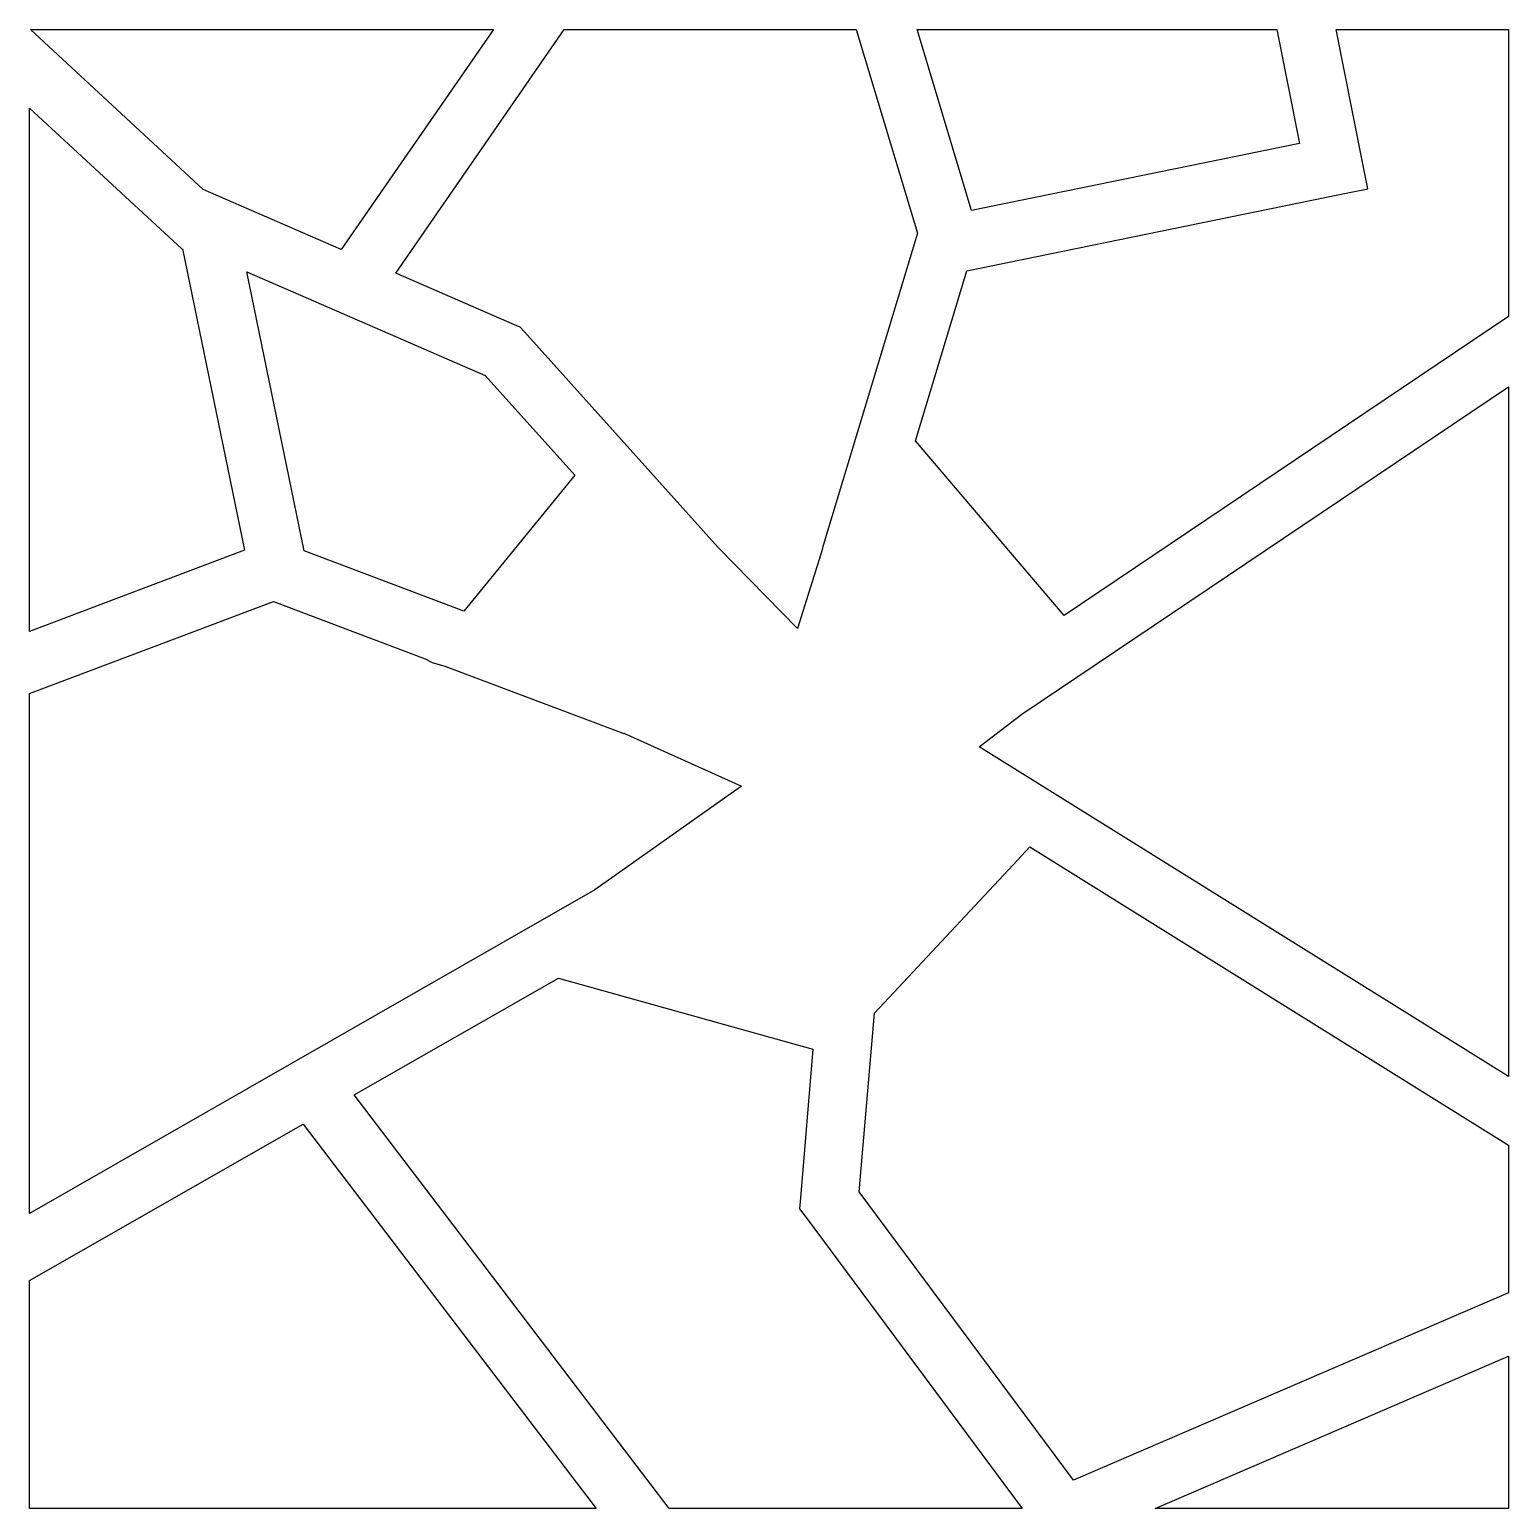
# Model space of a CAD drawing. Header units: centimetres. Extents: x -10 to 10, y -10 to 10.1.
import ezdxf

# ---------------------------------------------------------------- set-up
doc = ezdxf.new("R2010")
doc.units = ezdxf.units.CM
doc.header["$MEASUREMENT"] = 0
doc.layers.add('Layer 1', color=7, linetype='Continuous')

msp = doc.modelspace()

# ---------------------------------------------------------------- linework, layer by layer
at = {"layer": 'Layer 1'}
for points, knots in [([(-9.98588, 10.06102), (-9.98588, 10.06102), (-7.64826, 7.89722), (-7.64826, 7.89722), (-7.64826, 7.89722), (-7.64826, 7.89722), (-7.44003, 7.80635), (-7.44003, 7.80635), (-7.44003, 7.80635), (-7.44003, 7.80635), (-5.77701, 7.08295), (-5.77701, 7.08295), (-5.77701, 7.08295), (-5.77701, 7.08295), (-3.71736, 10.06102), (-3.71736, 10.06102), (-3.71736, 10.06102), (-3.71736, 10.06102), (-9.98588, 10.06102), (-9.98588, 10.06102)], [0, 0, 0, 0, 0.16666667, 0.16666667, 0.16666667, 0.16666667, 0.33333333, 0.33333333, 0.33333333, 0.33333333, 0.5, 0.5, 0.5, 0.5, 0.66666667, 0.66666667, 0.66666667, 0.66666667, 1, 1, 1, 1]), ([(-2.75804, 10.06102), (-2.75804, 10.06102), (-5.03907, 6.76265), (-5.03907, 6.76265), (-5.03907, 6.76265), (-5.03907, 6.76265), (-3.43403, 6.06561), (-3.43403, 6.06561), (-3.43403, 6.06561), (-3.43403, 6.06561), (-3.35497, 6.03133), (-3.35497, 6.03133), (-3.35497, 6.03133), (-3.35497, 6.03133), (-3.29834, 5.96808), (-3.29834, 5.96808), (-3.29834, 5.96808), (-3.29834, 5.96808), (-0.67731, 3.0493), (-0.67731, 3.0493), (-0.67731, 3.0493), (-0.67731, 3.0493), (0.39932, 1.95428), (0.39932, 1.95428), (0.39932, 1.95428), (0.39932, 1.95428), (0.73666, 3.03083), (0.73666, 3.03083), (0.73666, 3.03083), (0.73666, 3.03083), (0.73265, 3.03218), (0.73265, 3.03218), (0.73265, 3.03218), (0.73265, 3.03218), (2.0228, 7.30687), (2.0228, 7.30687), (2.0228, 7.30687), (2.0228, 7.30687), (1.19521, 10.06103), (1.19521, 10.06103), (1.19521, 10.06103), (1.19521, 10.06103), (-2.75804, 10.06102), (-2.75804, 10.06102)], [0, 0, 0, 0, 0.08333333, 0.08333333, 0.08333333, 0.08333333, 0.16666667, 0.16666667, 0.16666667, 0.16666667, 0.25, 0.25, 0.25, 0.25, 0.33333333, 0.33333333, 0.33333333, 0.33333333, 0.41666667, 0.41666667, 0.41666667, 0.41666667, 0.5, 0.5, 0.5, 0.5, 0.58333333, 0.58333333, 0.58333333, 0.58333333, 0.66666667, 0.66666667, 0.66666667, 0.66666667, 0.75, 0.75, 0.75, 0.75, 0.83333333, 0.83333333, 0.83333333, 0.83333333, 1, 1, 1, 1]), ([(7.69034, 10.06102), (7.69034, 10.06102), (8.04485, 8.28862), (8.04485, 8.28862), (8.04485, 8.28862), (8.04485, 8.28862), (8.12134, 7.90388), (8.12134, 7.90388), (8.12134, 7.90388), (8.12134, 7.90388), (7.73656, 7.82612), (7.73656, 7.82612), (7.73656, 7.82612), (7.73656, 7.82612), (2.69217, 6.79697), (2.69217, 6.79697), (2.69217, 6.79697), (2.69217, 6.79697), (1.99766, 4.4935), (1.99766, 4.4935), (1.99766, 4.4935), (1.99766, 4.4935), (4.00992, 2.12948), (4.00992, 2.12948), (4.00992, 2.12948), (4.00992, 2.12948), (10.02413, 6.17499), (10.02413, 6.17499), (10.02413, 6.17499), (10.02413, 6.17499), (10.02413, 10.06102), (10.02413, 10.06102), (10.02413, 10.06102), (10.02413, 10.06102), (7.69034, 10.06102), (7.69034, 10.06102)], [0, 0, 0, 0, 0.1, 0.1, 0.1, 0.1, 0.2, 0.2, 0.2, 0.2, 0.3, 0.3, 0.3, 0.3, 0.4, 0.4, 0.4, 0.4, 0.5, 0.5, 0.5, 0.5, 0.6, 0.6, 0.6, 0.6, 0.7, 0.7, 0.7, 0.7, 0.8, 0.8, 0.8, 0.8, 1, 1, 1, 1]), ([(2.01875, 10.06102), (2.01875, 10.06102), (2.75277, 7.61262), (2.75277, 7.61262), (2.75277, 7.61262), (2.75277, 7.61262), (7.19495, 8.51923), (7.19495, 8.51923), (7.19495, 8.51923), (7.19495, 8.51923), (6.88658, 10.06106), (6.88658, 10.06106), (6.88658, 10.06106), (6.88658, 10.06106), (2.01879, 10.06107), (2.01879, 10.06107), (2.01879, 10.06107), (2.01879, 10.06107), (2.01875, 10.06102), (2.01875, 10.06102)], [0, 0, 0, 0, 0.16666667, 0.16666667, 0.16666667, 0.16666667, 0.33333333, 0.33333333, 0.33333333, 0.33333333, 0.5, 0.5, 0.5, 0.5, 0.66666667, 0.66666667, 0.66666667, 0.66666667, 1, 1, 1, 1]), ([(-9.99773, 8.9989), (-9.99773, 8.9989), (-9.99773, 1.91342), (-9.99773, 1.91342), (-9.99773, 1.91342), (-9.99773, 1.91342), (-7.08688, 3.01105), (-7.08688, 3.01105), (-7.08688, 3.01105), (-7.08688, 3.01105), (-7.92758, 7.09476), (-7.92758, 7.09476), (-7.92758, 7.09476), (-7.92758, 7.09476), (-7.93416, 7.08683), (-7.93416, 7.08683), (-7.93416, 7.08683), (-7.93416, 7.08683), (-9.99778, 8.99889), (-9.99778, 8.99889), (-9.99778, 8.99889), (-9.99778, 8.99889), (-9.99773, 8.9989), (-9.99773, 8.9989)], [0, 0, 0, 0, 0.14285714, 0.14285714, 0.14285714, 0.14285714, 0.28571429, 0.28571429, 0.28571429, 0.28571429, 0.42857143, 0.42857143, 0.42857143, 0.42857143, 0.57142857, 0.57142857, 0.57142857, 0.57142857, 0.71428571, 0.71428571, 0.71428571, 0.71428571, 1, 1, 1, 1]), ([(-7.05778, 6.78116), (-7.05778, 6.78116), (-6.27902, 3.00181), (-6.27902, 3.00181), (-6.27902, 3.00181), (-6.27902, 3.00181), (-4.11918, 2.18746), (-4.11918, 2.18746), (-4.11918, 2.18746), (-4.11918, 2.18746), (-2.61699, 4.02834), (-2.61699, 4.02834), (-2.61699, 4.02834), (-2.61699, 4.02834), (-3.82805, 5.37772), (-3.82805, 5.37772), (-3.82805, 5.37772), (-3.82805, 5.37772), (-7.05782, 6.78115), (-7.05782, 6.78115), (-7.05782, 6.78115), (-7.05782, 6.78115), (-7.05778, 6.78116), (-7.05778, 6.78116)], [0, 0, 0, 0, 0.14285714, 0.14285714, 0.14285714, 0.14285714, 0.28571429, 0.28571429, 0.28571429, 0.28571429, 0.42857143, 0.42857143, 0.42857143, 0.42857143, 0.57142857, 0.57142857, 0.57142857, 0.57142857, 0.71428571, 0.71428571, 0.71428571, 0.71428571, 1, 1, 1, 1]), ([(10.02417, 5.22617), (10.02417, 5.22617), (3.43795, 0.79326), (3.43795, 0.79326), (3.43795, 0.79326), (3.43795, 0.79326), (2.85953, 0.34923), (2.85953, 0.34923), (2.85953, 0.34923), (2.85953, 0.34923), (10.02412, -4.11404), (10.02412, -4.11404), (10.02412, -4.11404), (10.02412, -4.11404), (10.02412, 5.22617), (10.02412, 5.22617), (10.02412, 5.22617), (10.02412, 5.22617), (10.02417, 5.22617), (10.02417, 5.22617)], [0, 0, 0, 0, 0.16666667, 0.16666667, 0.16666667, 0.16666667, 0.33333333, 0.33333333, 0.33333333, 0.33333333, 0.5, 0.5, 0.5, 0.5, 0.66666667, 0.66666667, 0.66666667, 0.66666667, 1, 1, 1, 1]), ([(-6.69682, 2.31658), (-6.69682, 2.31658), (-9.99773, 1.07136), (-9.99773, 1.07136), (-9.99773, 1.07136), (-9.99773, 1.07136), (-9.99773, -5.96808), (-9.99773, -5.96808), (-9.99773, -5.96808), (-9.99773, -5.96808), (-2.34424, -1.58792), (-2.34424, -1.58792), (-2.34424, -1.58792), (-2.34424, -1.58792), (-0.35712, -0.18187), (-0.35712, -0.18187), (-0.35712, -0.18187), (-0.35712, -0.18187), (-1.95288, 0.53364), (-1.95288, 0.53364), (-1.95288, 0.53364), (-1.95288, 0.53364), (-1.95415, 0.52968), (-1.95415, 0.52968), (-1.95415, 0.52968), (-1.95415, 0.52968), (-4.37754, 1.44291), (-4.37754, 1.44291), (-4.37754, 1.44291), (-4.37754, 1.44291), (-4.54748, 1.49161), (-4.54748, 1.49161), (-4.54748, 1.49161), (-4.54748, 1.49161), (-4.64371, 1.54305), (-4.64371, 1.54305), (-4.64371, 1.54305), (-4.64371, 1.54305), (-6.69678, 2.31654), (-6.69678, 2.31654), (-6.69678, 2.31654), (-6.69678, 2.31654), (-6.69682, 2.31658), (-6.69682, 2.31658)], [0, 0, 0, 0, 0.08333333, 0.08333333, 0.08333333, 0.08333333, 0.16666667, 0.16666667, 0.16666667, 0.16666667, 0.25, 0.25, 0.25, 0.25, 0.33333333, 0.33333333, 0.33333333, 0.33333333, 0.41666667, 0.41666667, 0.41666667, 0.41666667, 0.5, 0.5, 0.5, 0.5, 0.58333333, 0.58333333, 0.58333333, 0.58333333, 0.66666667, 0.66666667, 0.66666667, 0.66666667, 0.75, 0.75, 0.75, 0.75, 0.83333333, 0.83333333, 0.83333333, 0.83333333, 1, 1, 1, 1]), ([(3.54472, -1.00541), (3.54472, -1.00541), (3.31676, -1.24923), (3.31676, -1.24923), (3.31676, -1.24923), (3.31676, -1.24923), (1.44029, -3.25748), (1.44029, -3.25748), (1.44029, -3.25748), (1.44029, -3.25748), (1.23603, -5.67425), (1.23603, -5.67425), (1.23603, -5.67425), (1.23603, -5.67425), (4.13773, -9.5774), (4.13773, -9.5774), (4.13773, -9.5774), (4.13773, -9.5774), (10.02417, -7.04205), (10.02417, -7.04205), (10.02417, -7.04205), (10.02417, -7.04205), (10.02417, -5.04304), (10.02417, -5.04304), (10.02417, -5.04304), (10.02417, -5.04304), (3.54472, -1.00546), (3.54472, -1.00546), (3.54472, -1.00546), (3.54472, -1.00546), (3.54472, -1.00541), (3.54472, -1.00541)], [0, 0, 0, 0, 0.11111111, 0.11111111, 0.11111111, 0.11111111, 0.22222222, 0.22222222, 0.22222222, 0.22222222, 0.33333333, 0.33333333, 0.33333333, 0.33333333, 0.44444444, 0.44444444, 0.44444444, 0.44444444, 0.55555556, 0.55555556, 0.55555556, 0.55555556, 0.66666667, 0.66666667, 0.66666667, 0.66666667, 0.77777778, 0.77777778, 0.77777778, 0.77777778, 1, 1, 1, 1]), ([(-2.83845, -2.78043), (-2.83845, -2.78043), (-5.60437, -4.36308), (-5.60437, -4.36308), (-5.60437, -4.36308), (-5.60437, -4.36308), (-1.33757, -9.96092), (-1.33757, -9.96092), (-1.33757, -9.96092), (-1.33757, -9.96092), (3.44065, -9.96092), (3.44065, -9.96092), (3.44065, -9.96092), (3.44065, -9.96092), (0.51525, -6.02344), (0.51525, -6.02344), (0.51525, -6.02344), (0.51525, -6.02344), (0.42691, -5.90482), (0.42691, -5.90482), (0.42691, -5.90482), (0.42691, -5.90482), (0.43872, -5.75597), (0.43872, -5.75597), (0.43872, -5.75597), (0.43872, -5.75597), (0.60878, -3.74371), (0.60878, -3.74371), (0.60878, -3.74371), (0.60878, -3.74371), (-2.83845, -2.78051), (-2.83845, -2.78051), (-2.83845, -2.78051), (-2.83845, -2.78051), (-2.83845, -2.78043), (-2.83845, -2.78043)], [0, 0, 0, 0, 0.1, 0.1, 0.1, 0.1, 0.2, 0.2, 0.2, 0.2, 0.3, 0.3, 0.3, 0.3, 0.4, 0.4, 0.4, 0.4, 0.5, 0.5, 0.5, 0.5, 0.6, 0.6, 0.6, 0.6, 0.7, 0.7, 0.7, 0.7, 0.8, 0.8, 0.8, 0.8, 1, 1, 1, 1]), ([(-6.29488, -4.75705), (-6.29488, -4.75705), (-9.99782, -6.87599), (-9.99782, -6.87599), (-9.99782, -6.87599), (-9.99782, -6.87599), (-9.99782, -9.96087), (-9.99782, -9.96087), (-9.99782, -9.96087), (-9.99782, -9.96087), (-2.32852, -9.96088), (-2.32852, -9.96088), (-2.32852, -9.96088), (-2.32852, -9.96088), (-6.29483, -4.75697), (-6.29483, -4.75697), (-6.29483, -4.75697), (-6.29483, -4.75697), (-6.29488, -4.75705), (-6.29488, -4.75705)], [0, 0, 0, 0, 0.16666667, 0.16666667, 0.16666667, 0.16666667, 0.33333333, 0.33333333, 0.33333333, 0.33333333, 0.5, 0.5, 0.5, 0.5, 0.66666667, 0.66666667, 0.66666667, 0.66666667, 1, 1, 1, 1]), ([(10.02413, -7.89992), (10.02413, -7.89992), (5.23937, -9.96092), (5.23937, -9.96092), (5.23937, -9.96092), (5.23937, -9.96092), (10.02417, -9.96092), (10.02417, -9.96092), (10.02417, -9.96092), (10.02417, -9.96092), (10.02417, -7.89992), (10.02417, -7.89992), (10.02417, -7.89992), (10.02417, -7.89992), (10.02413, -7.89992), (10.02413, -7.89992)], [0, 0, 0, 0, 0.2, 0.2, 0.2, 0.2, 0.4, 0.4, 0.4, 0.4, 0.6, 0.6, 0.6, 0.6, 1, 1, 1, 1])]:
    msp.add_open_spline(points, degree=3, knots=knots, dxfattribs=at)

doc.saveas('drawing.dxf')
